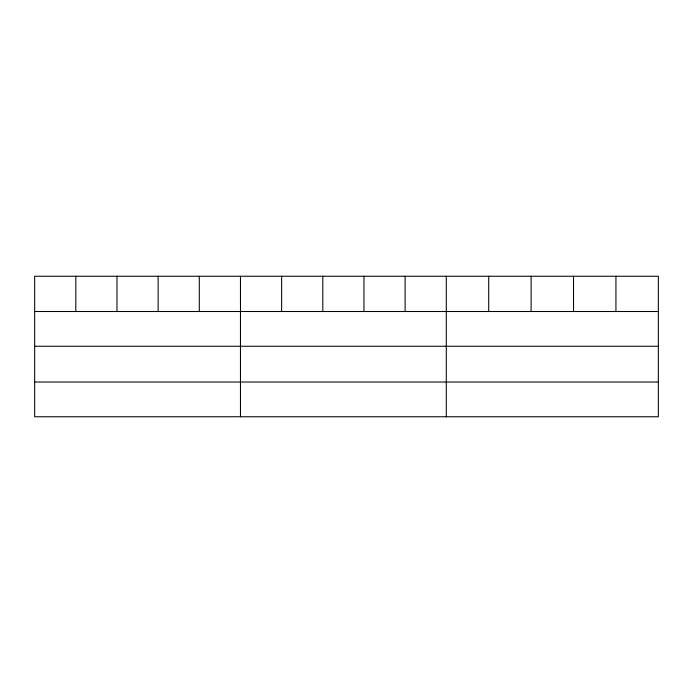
<?xml version="1.0" encoding="UTF-8"?>
<svg xmlns="http://www.w3.org/2000/svg" width="693" height="693" viewBox="0 0 693 693"><rect width="100%" height="100%" fill="white"/><g stroke="black" fill="none" stroke-linecap="round" stroke-linejoin="round"><path stroke-width="1.04" d="M658.35 346.249L658.35 276.247L34.65 276.247L34.65 416.753L658.35 416.753L658.35 346.249L34.65 346.249M34.65 311.512L658.35 311.512M34.65 382.025L658.35 382.025M615.938 276.247L615.938 311.512M573.527 276.247L573.527 311.512M531.115 276.247L531.115 311.512M488.704 276.247L488.704 311.512M446.292 276.247L446.292 416.753M405.128 276.247L405.128 311.512M363.964 276.247L363.964 311.512M322.799 276.247L322.799 311.512M281.635 276.247L281.635 311.512M240.471 276.247L240.471 416.753M199.307 276.247L199.307 311.512M158.143 276.247L158.143 311.512M116.978 276.247L116.978 311.512M75.814 276.247L75.814 311.512"/></g></svg>
